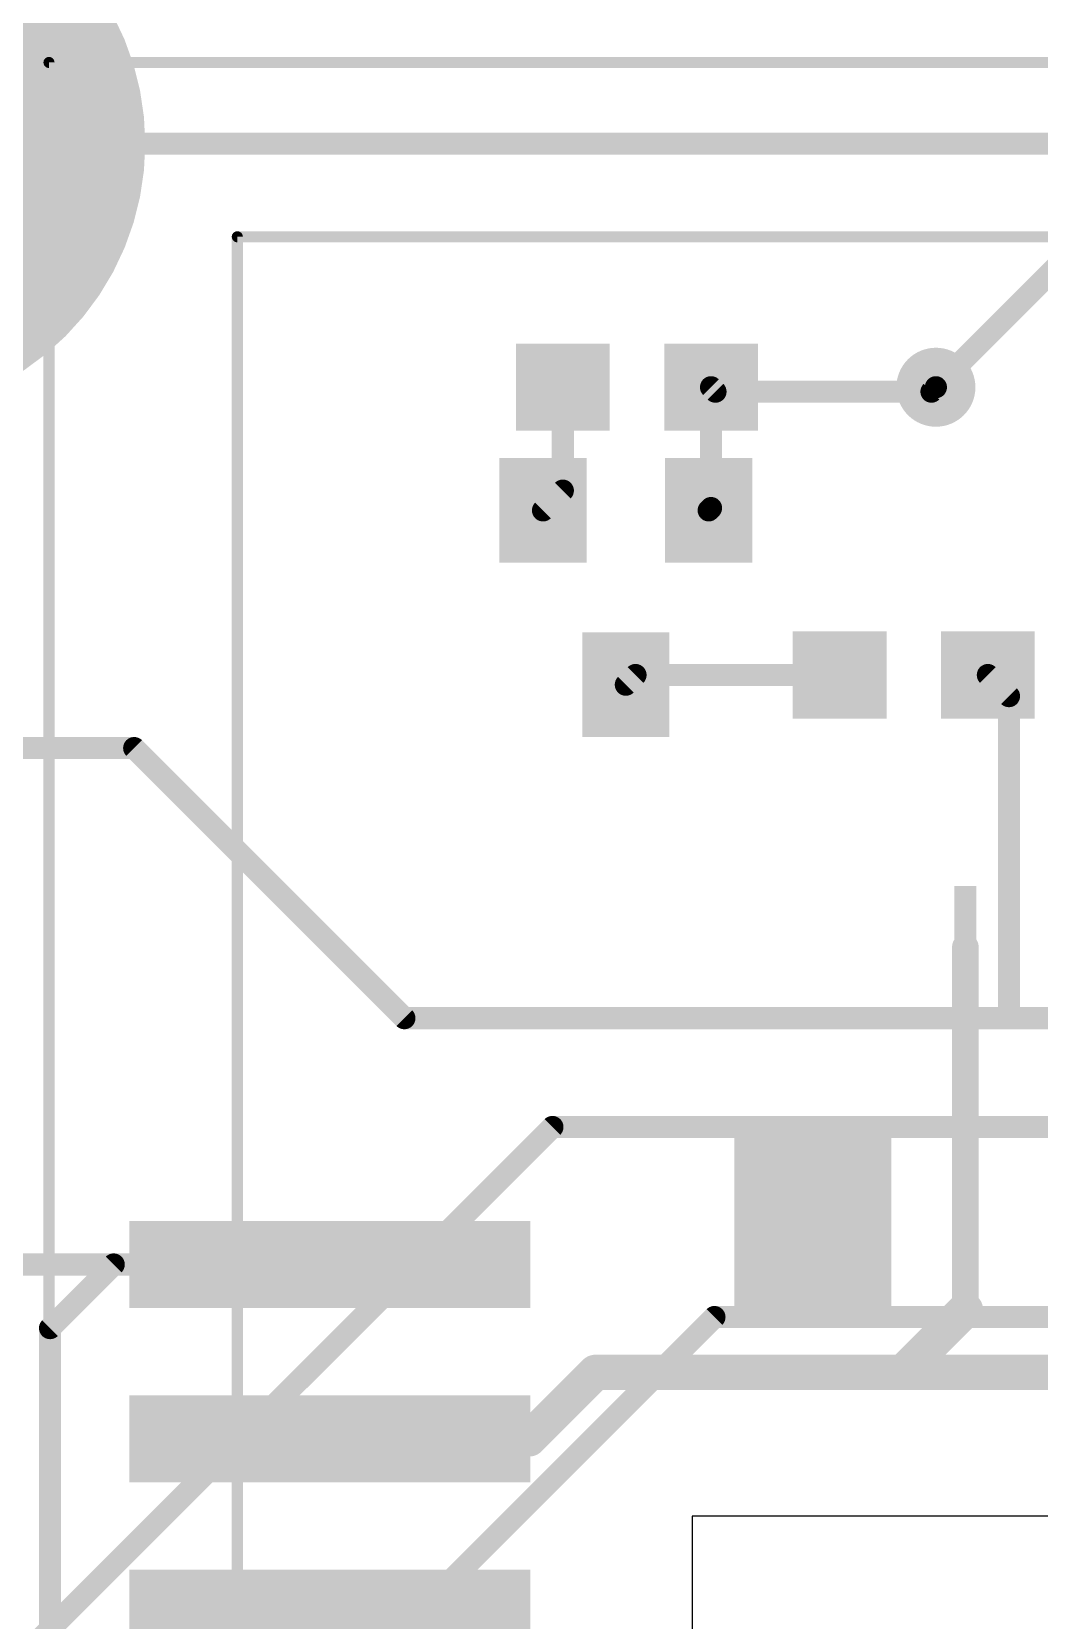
# Model space of a CAD drawing. Extents: x -26.8 to 26.8, y -26.8 to 26.8.
# Drawn here: x -15.96 to -4.4, y -2.08 to 16.14 of the extents above; entities that cross this region are included whole.
import ezdxf

# ---------------------------------------------------------------- set-up
doc = ezdxf.new("R2010")
doc.units = 0
for name, color, linetype in [('1', 12, 'CONTINUOUS'), ('16', 5, 'CONTINUOUS'), ('17', 110, 'CONTINUOUS'), ('18', 110, 'CONTINUOUS'), ('20', 53, 'CONTINUOUS'), ('22', 6, 'CONTINUOUS'), ('30', 253, 'CONTINUOUS')]:
    doc.layers.add(name, color=color, linetype=linetype)

# ---------------------------------------------------------------- blocks, each defined once
blk = doc.blocks.new('RECT')
blk.add_solid([(-0.5, -0.5), (0.5, -0.5), (-0.5, 0.5), (0.5, 0.5)])
blk = doc.blocks.new('ROUNDP')
at = {"const_width": 0.5}
blk.add_lwpolyline([(0, -0.25, 1), (0, 0.25, 1), (0, -0.25)], format="xyb", dxfattribs=at)
blk = doc.blocks.new('ROUNDV')
at = {"const_width": 0.5}
blk.add_lwpolyline([(0, -0.25, 1), (0, 0.25, 1), (0, -0.25)], format="xyb", dxfattribs=at)

msp = doc.modelspace()

# ---------------------------------------------------------------- linework, layer by layer
at = {"layer": '1'}
for points, const_width in [([(-17.78, 12.2428, 1), (-17.78, 17.4752, 1), (-17.78, 12.2428)], 1.016), ([(-9.8035, 12.065, 1), (-9.9305, 12.065)], 0.127), ([(-8.1035, 12.065, 1), (-8.2305, 12.065)], 0.127), ([(-8.1221, 12.1099, 1), (-8.2119, 12.0201)], 0.127), ([(-8.1162, 12.0777, 1), (-8.1162, 11.9507)], 0.127), ([(-8.1611, 11.9693, 1), (-8.0713, 12.0591)], 0.127), ([(-5.6837, 12.0591, 1), (-5.5939, 11.9693)], 0.127), ([(-5.6388, 11.9507, 1), (-5.6388, 12.0777)], 0.127), ([(-5.5431, 12.0201, 1), (-5.6329, 12.1099)], 0.127), ([(-9.9305, 10.879, 1), (-9.8035, 10.879)], 0.127), ([(-9.8221, 10.8341, 1), (-9.9119, 10.9239)], 0.127), ([(-10.1389, 10.6969, 1), (-10.0491, 10.6071)], 0.127), ([(-8.2389, 10.6969, 1), (-8.1491, 10.6071)], 0.127), ([(-8.1221, 10.6341, 1), (-8.2119, 10.7239)], 0.127), ([(-8.2305, 10.679, 1), (-8.1035, 10.679)], 0.127), ([(-9.1889, 8.6969, 1), (-9.0991, 8.6071)], 0.127), ([(-9.033, 8.8265, 1), (-9.033, 8.6995)], 0.127), ([(-8.9881, 8.7181, 1), (-9.0779, 8.8079)], 0.127), ([(-6.692, 8.6995, 1), (-6.692, 8.8265)], 0.127), ([(-4.9471, 8.8079, 1), (-5.0369, 8.7181)], 0.127), ([(-4.6865, 8.521, 1), (-4.8135, 8.521)], 0.127), ([(-4.7949, 8.4761, 1), (-4.7051, 8.5659)], 0.127), ([(-5.1738, 5.643, 1), (-5.3262, 5.643)], 0.1524), ([(-4.8135, 5.643, 1), (-4.6865, 5.643)], 0.127), ([(-15.018, 2.0635, 1), (-15.018, 1.9365)], 0.127), ([(-14.9731, 1.9551, 1), (-15.0629, 2.0449)], 0.127), ([(-12.54, 1.9365, 1), (-12.54, 2.0635)], 0.127), ([(-12.54, 1.9365, 1), (-12.54, 2.0635)], 0.127), ([(-5.1782, 1.4092, 1), (-5.3218, 1.5528)], 0.2032), ([(-5.3262, 1.481, 1), (-5.1738, 1.481)], 0.1524), ([(-15.6845, 1.27, 1), (-15.8115, 1.27)], 0.127), ([(-15.7929, 1.3149, 1), (-15.7031, 1.2251)], 0.127), ([(-9.492, 0.8636, 1), (-9.492, 0.6604)], 0.2032), ([(-9.4202, 0.6902, 1), (-9.5638, 0.8338)], 0.2032), ([(-5.969, 0.8636, 1), (-5.969, 0.6604)], 0.2032), ([(-6.0408, 0.8338, 1), (-5.8972, 0.6902)], 0.2032), ([(-5.969, 0.6604, 1), (-5.969, 0.8636)], 0.2032), ([(-12.54, 0.1016, 1), (-12.54, -0.1016)], 0.2032), ([(-10.254, -0.1016, 1), (-10.254, 0.1016)], 0.2032), ([(-10.3258, 0.0718, 1), (-10.1822, -0.0718)], 0.2032)]:
    msp.add_lwpolyline(points, format="xyb", dxfattribs=dict(at, const_width=const_width))
for points, const_width in [([(-17.78, 14.859), (-2.54, 14.859)], 0.254), ([(-9.867, 12.065), (-9.867, 10.879)], 0.254), ([(-8.167, 12.065), (-8.167, 10.679)], 0.254), ([(-8.1162, 12.0142), (-8.167, 12.065)], 0.254), ([(-5.6388, 12.0142), (-8.1162, 12.0142)], 0.254), ([(-5.588, 12.065), (-5.6388, 12.0142)], 0.254), ([(-9.867, 10.879), (-10.094, 10.652)], 0.254), ([(-8.167, 10.679), (-8.194, 10.652)], 0.254), ([(-9.033, 8.763), (-9.144, 8.652)], 0.254), ([(-6.692, 8.763), (-9.033, 8.763)], 0.254), ([(-4.75, 8.521), (-4.992, 8.763)], 0.254), ([(-4.75, 5.643), (-4.75, 8.521)], 0.254), ([(-5.25, 5.643), (-5.25, 1.481)], 0.3048), ([(-12.54, 2), (-19.399, 2)], 0.254), ([(-15.018, 2), (-15.748, 1.27)], 0.254), ([(-12.54, 2), (-15.018, 2)], 0.254), ([(-5.25, 1.481), (-5.969, 0.762)], 0.4064), ([(-15.748, 1.27), (-15.748, -2.794)], 0.254), ([(-10.254, 0), (-9.492, 0.762)], 0.4064), ([(-9.492, 0.762), (-5.969, 0.762)], 0.4064), ([(-5.969, 0.762), (9.017, 0.762)], 0.4064), ([(-12.54, 0), (-10.254, 0)], 0.4064)]:
    msp.add_lwpolyline(points, dxfattribs=dict(at, const_width=const_width))
at = {"layer": '16', "const_width": 0.254}
for points in [[(-2.7178, 14.9352), (-5.588, 12.065)], [(-14.7828, 7.9248), (-21.8186, 7.9248)], [(-11.684, 4.826), (-14.7828, 7.9248)], [(3.683, 4.826), (-11.684, 4.826)], [(-9.9862, 3.5774), (-21.7424, -8.1788)], [(2.6456, 3.5774), (-9.9862, 3.5774)], [(-8.128, 1.397), (-13.716, -4.191)], [(0.381, 1.397), (-8.128, 1.397)]]:
    msp.add_lwpolyline(points, dxfattribs=at)
at = {"layer": '16', "const_width": 0.127}
for points in [[(-5.6329, 12.1099, 1), (-5.5431, 12.0201)], [(-14.7379, 7.9697, 1), (-14.8277, 7.8799)], [(-14.7828, 7.8613, 1), (-14.7828, 7.9883)], [(-11.684, 4.8895, 1), (-11.684, 4.7625)], [(-11.7289, 4.7811, 1), (-11.6391, 4.8709)], [(-9.9862, 3.6409, 1), (-9.9862, 3.5139)], [(-9.9413, 3.5325, 1), (-10.0311, 3.6223)], [(-8.128, 1.4605, 1), (-8.128, 1.3335)], [(-8.0831, 1.3521, 1), (-8.1729, 1.4419)]]:
    msp.add_lwpolyline(points, format="xyb", dxfattribs=at)
at = {"layer": '20'}
for p, q in [((9.017, -0.889), (-8.382, -0.889)), ((-8.382, -0.889), (-8.382, -5.715))]:
    msp.add_line(p, q, dxfattribs=at)
at = {"layer": '20', "const_width": 0.0254}
msp.add_lwpolyline([(0, -26.67, 1), (0, 26.67, 1), (0, -26.67)], format="xyb", dxfattribs=at)
at = {"layer": '22', "const_width": 0.0635}
for points in [[(-15.76, 15.8228, 1), (-15.76, 15.7592)], [(-15.7283, 15.791, 1), (-15.7918, 15.791)], [(-13.6, 13.8228, 1), (-13.6, 13.7592)], [(-13.5683, 13.791, 1), (-13.6318, 13.791)]]:
    msp.add_lwpolyline(points, format="xyb", dxfattribs=at)
at = {"layer": '22', "const_width": 0.127}
for points in [[(15.76, 15.791), (-15.76, 15.791)], [(-15.76, 15.791), (-15.76, -18.909)], [(13.6, 13.791), (-13.6, 13.791)], [(-13.6, 13.791), (-13.6, -13.829)]]:
    msp.add_lwpolyline(points, dxfattribs=at)

# ---------------------------------------------------------------- block references
at = {"layer": '1', "xscale": 1.075}
for p in [(-9.867, 12.065), (-8.167, 12.065), (-6.692, 8.763), (-4.992, 8.763)]:
    msp.add_blockref('RECT', p, dxfattribs=at)
at = {"layer": '1'}
for p, yscale, rotation in [((-10.094, 10.652), 1.2, 180), ((-8.194, 10.652), 1.2, 180), ((-9.144, 8.652), 1.2, 180), ((-12.54, 2), 4.6, 90), ((-12.54, 0), 4.6, 90), ((-12.54, -2), 4.6, 90)]:
    msp.add_blockref('RECT', p, dxfattribs=dict(at, yscale=yscale, rotation=rotation))
for p, xscale, yscale in [((-5.25, 5.643), 0.25, 1.4), ((-4.75, 5.643), 0.25, 1.4), ((-7, 2.593), 1.8, 2.2)]:
    msp.add_blockref('RECT', p, dxfattribs=dict(at, xscale=xscale, yscale=yscale))
at = {"layer": '17', "xscale": 5.266, "yscale": 5.266, "rotation": 90}
msp.add_blockref('ROUNDP', (-17.78, 14.859), dxfattribs=at)
msp.add_blockref('ROUNDP', (-17.78, 14.859), dxfattribs=at)
at = {"layer": '18', "xscale": 0.9064, "yscale": 0.9064}
msp.add_blockref('ROUNDV', (-5.588, 12.065), dxfattribs=at)
msp.add_blockref('ROUNDV', (-5.588, 12.065), dxfattribs=at)
at = {"layer": '30', "xscale": 5.3676, "yscale": 5.3676, "rotation": 90}
msp.add_blockref('ROUNDP', (-17.78, 14.859), dxfattribs=at)

doc.saveas('drawing.dxf')
